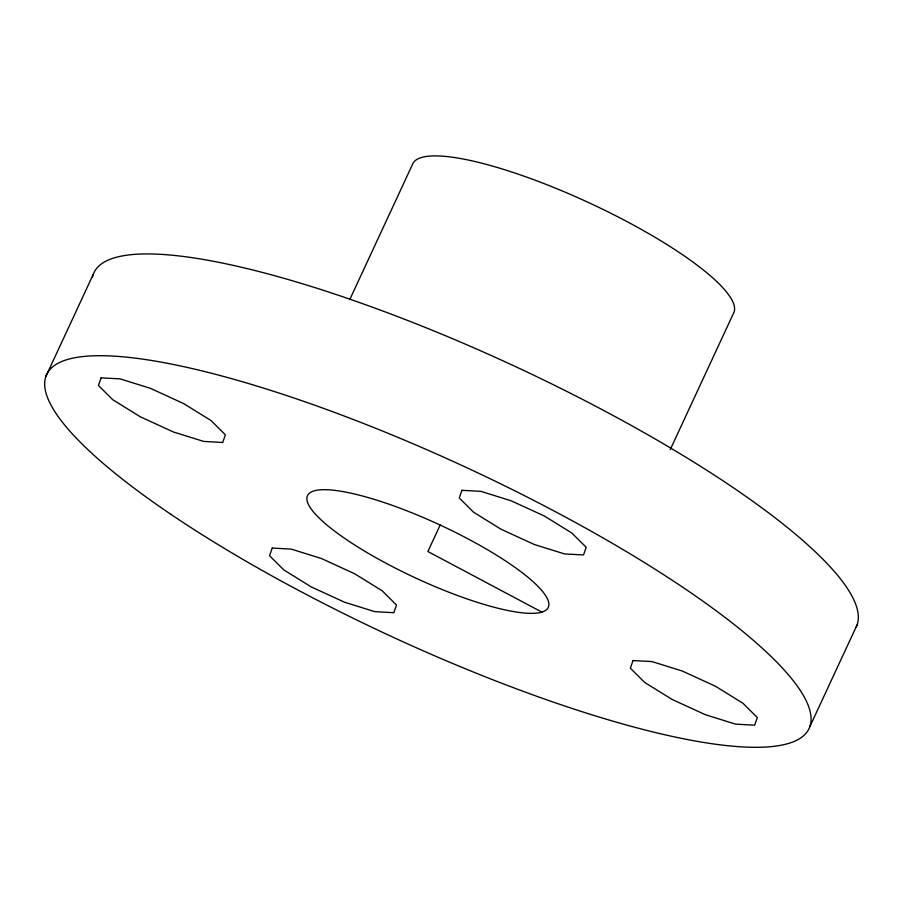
<?xml version="1.0" encoding="UTF-8"?>
<svg xmlns="http://www.w3.org/2000/svg" width="903" height="903" viewBox="0 0 903 903"><rect width="100%" height="100%" fill="white"/><g stroke="black" fill="none" stroke-linecap="round" stroke-linejoin="round"><path stroke-width="1.35" d="M45.918 376.348L93.167 274.568M349.766 299.57L412.423 164.583A176.965 38.908 24.9 0 1 586.261 201.493A176.965 38.908 24.9 0 1 734.071 312.088L670.229 449.626M440.337 524.666L427.875 551.519L541.856 612.099A132.73 29.178 24.9 0 0 406.09 510.511A132.73 29.178 24.9 0 0 335.679 531.935A132.73 29.178 24.9 0 0 541.856 612.099M809.833 726.678L857.082 624.899M92.49 276.905A420.301 92.399 24.9 0 1 506.594 362.487A420.301 92.399 24.9 0 1 856.021 627.359M101.125 377.849L98.427 385.468L112.751 399.713L140.236 416.757L173.534 432.029L203.728 441.432L222.714 442.47L225.4 434.84L211.088 420.595L183.591 403.551L150.293 388.279L120.11 378.876L101.125 377.849M272.243 548.076L269.546 555.706L283.858 569.94L311.354 586.984L344.653 602.256L374.835 611.67L393.821 612.697L396.519 605.066L382.206 590.822L354.71 573.789L321.412 558.517L291.229 549.103L272.243 548.076M461.93 490.329L459.232 497.959L473.556 512.204L501.041 529.237L534.339 544.509L564.533 553.923L583.507 554.95L586.205 547.32L571.892 533.086L544.396 516.042L511.098 500.77L480.915 491.356L461.93 490.329M633.048 660.556L630.35 668.186L644.663 682.431L672.159 699.475L705.457 714.747L735.64 724.15L754.626 725.188L757.324 717.558L743 703.313L715.515 686.269L682.216 670.997L652.034 661.594L633.048 660.556M170.825 514.292A420.301 92.399 24.9 0 0 802.53 736.6A420.301 92.399 24.9 0 0 310.271 403.641A420.301 92.399 24.9 0 0 170.825 514.292"/></g></svg>
